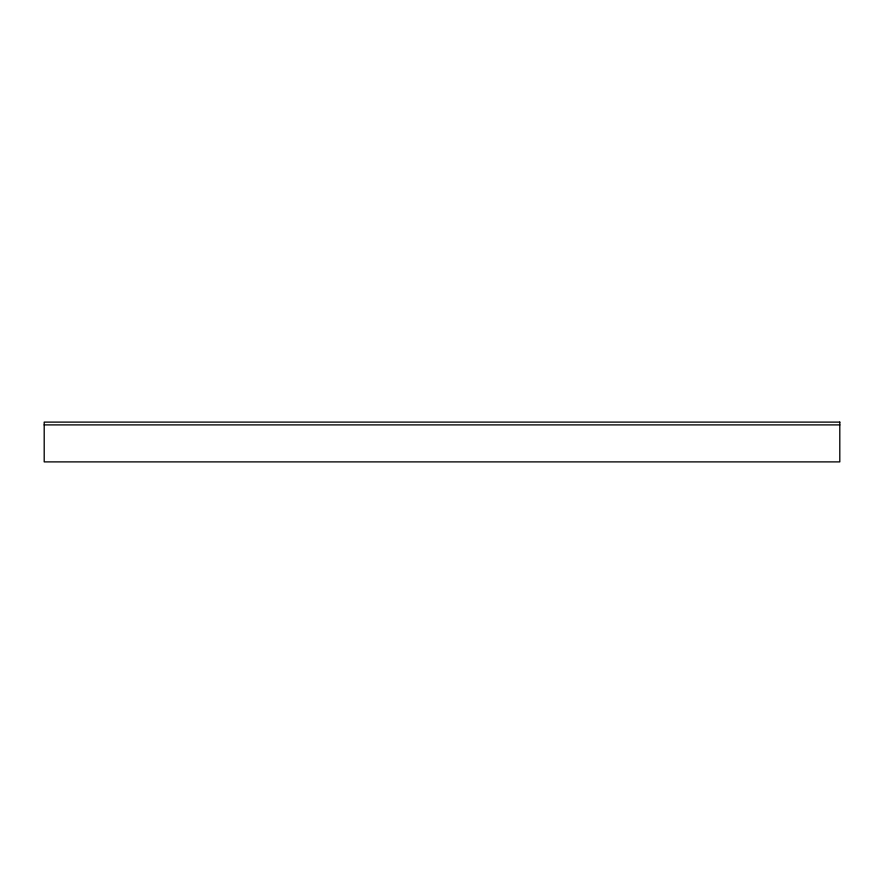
<?xml version="1.0" encoding="UTF-8"?>
<svg xmlns="http://www.w3.org/2000/svg" width="884" height="884" viewBox="0 0 884 884"><rect width="100%" height="100%" fill="white"/><g stroke="black" fill="none" stroke-linecap="round" stroke-linejoin="round"><path stroke-width="1.33" d="M44.2 424.895L839.8 424.895M839.8 422.11L44.2 422.11L44.2 461.89L839.8 461.89L839.8 422.11"/></g></svg>
